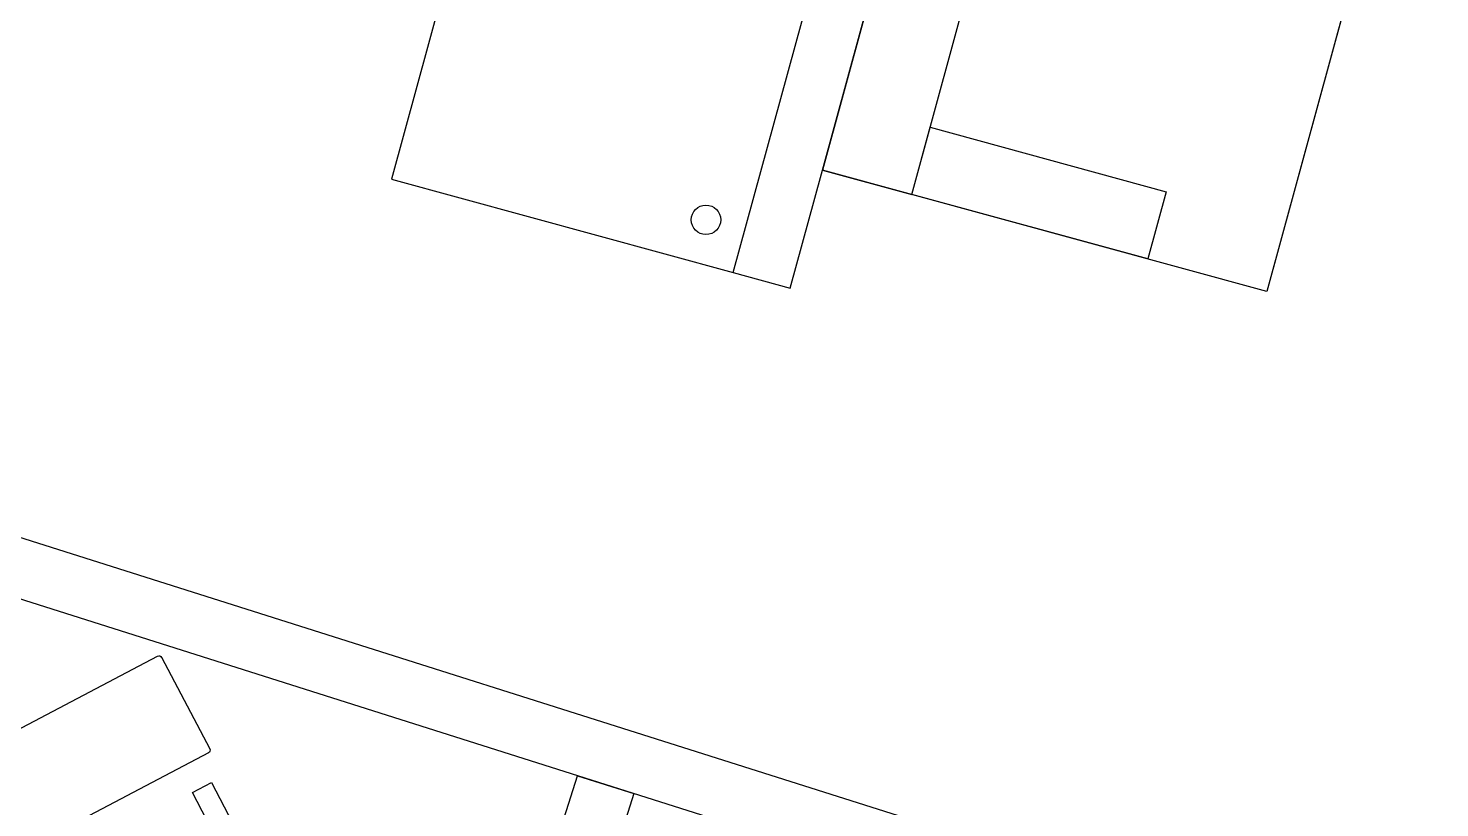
# Model space of a CAD drawing. Header units: millimetres. Extents: x 0 to 86.4, y -30.6 to 19.1.
# Drawn here: x 35.817 to 38.207, y -1.473 to -0.152 of the extents above; entities that cross this region are included whole.
import ezdxf

# ---------------------------------------------------------------- set-up
doc = ezdxf.new("R2010")
doc.units = ezdxf.units.MM
doc.layers.add('AR-MOB', color=2, linetype='Continuous')

# ---------------------------------------------------------------- blocks, each defined once
blk = doc.blocks.new('estacao de trabalho 290 x 150')
at = {"color": 2}
for p, q in [((-0.05, 1.5), (-0.05, 0.1)), ((0.05, 0.1), (0.05, 1.5)), ((-0.3724, 0.6116), (-0.6629, 0.3242)), ((-0.6373, 0.2984), (-0.3469, 0.5858)), ((-0.6574, 0.2517), (-0.9422, 0.5396)), ((-1.0597, 0.3953), (-0.7889, 0.1216)), ((-0.6629, 0.3242), (-0.6373, 0.2984)), ((-0.7818, 0.1215), (-0.6574, 0.2446)), ((1.45, 0.1), (-1.45, 0.1)), ((-1.45, 0), (1.45, 0))]:
    blk.add_line(p, q, dxfattribs=at)
blk.add_line((-0.05, 0.1), (0.05, 0.1))
for centre, start, end in [((-0.6609, 0.2482), 314.6957, 44.6957), ((-0.7853, 0.1251), 224.6957, 314.6957)]:
    blk.add_arc(centre, 0.005, start, end, dxfattribs=at)
blk = doc.blocks.new('2 ESTACOES VERTOCAL')
at = {"color": 2, "linetype": 'Continuous'}
for p, q in [((10.2851, 11.6901), (10.285, 13.0903)), ((10.3851, 11.6901), (10.385, 13.0901)), ((10.2851, 11.6901), (10.3851, 11.6901))]:
    blk.add_line(p, q, dxfattribs=at)
at = {"color": 1}
for p, q in [((9.685, 12.19), (9.6851, 11.69)), ((9.6851, 11.69), (10.2851, 11.6901))]:
    blk.add_line(p, q, dxfattribs=at)
at = {"color": 1, "linetype": 'Continuous'}
blk.add_circle((10.2169, 11.7641), 0.025, dxfattribs=at)
blk = doc.blocks.new('SOFÁ1')
at = {"color": 1}
for p, q in [((0, 0.485), (0.78, 0.485)), ((0.78, 0.485), (0.78, -0.485))]:
    blk.add_line(p, q, dxfattribs=at)
blk.add_line((0.78, -0.485), (0, -0.485))
blk.add_lwpolyline([(0.78, -0.485), (0, -0.485), (0, 0.485), (0.78, 0.485)], close=True, dxfattribs=at)
at = {"color": 2}
for points in [[(0, -0.485), (0.1565, -0.485), (0.1565, 0.484), (0, 0.484)], [(0.1565, 0.366), (0.1565, 0.484), (0.5711, 0.484), (0.5711, 0.366)], [(0.1565, -0.485), (0.1565, -0.367), (0.5711, -0.367), (0.5711, -0.485)]]:
    blk.add_lwpolyline(points, close=True, dxfattribs=at)

msp = doc.modelspace()

# ---------------------------------------------------------------- block references
at = {"layer": 'AR-MOB'}
for name, p, rotation in [('2 ESTACOES VERTOCAL', (24.009, -9.1332), 344.7224269099265), ('SOFÁ1', (37.2898, 0.0752), 344.7262853455183)]:
    msp.add_blockref(name, p, dxfattribs=dict(at, rotation=rotation))
at = {"layer": 'AR-MOB', "extrusion": (5.42007e-09, -3.44597e-09, 1), "xscale": -1, "rotation": 162.4246578015723}
msp.add_blockref('estacao de trabalho 290 x 150', (36.8249, -1.3382, 0), dxfattribs=at)

doc.saveas('drawing.dxf')
